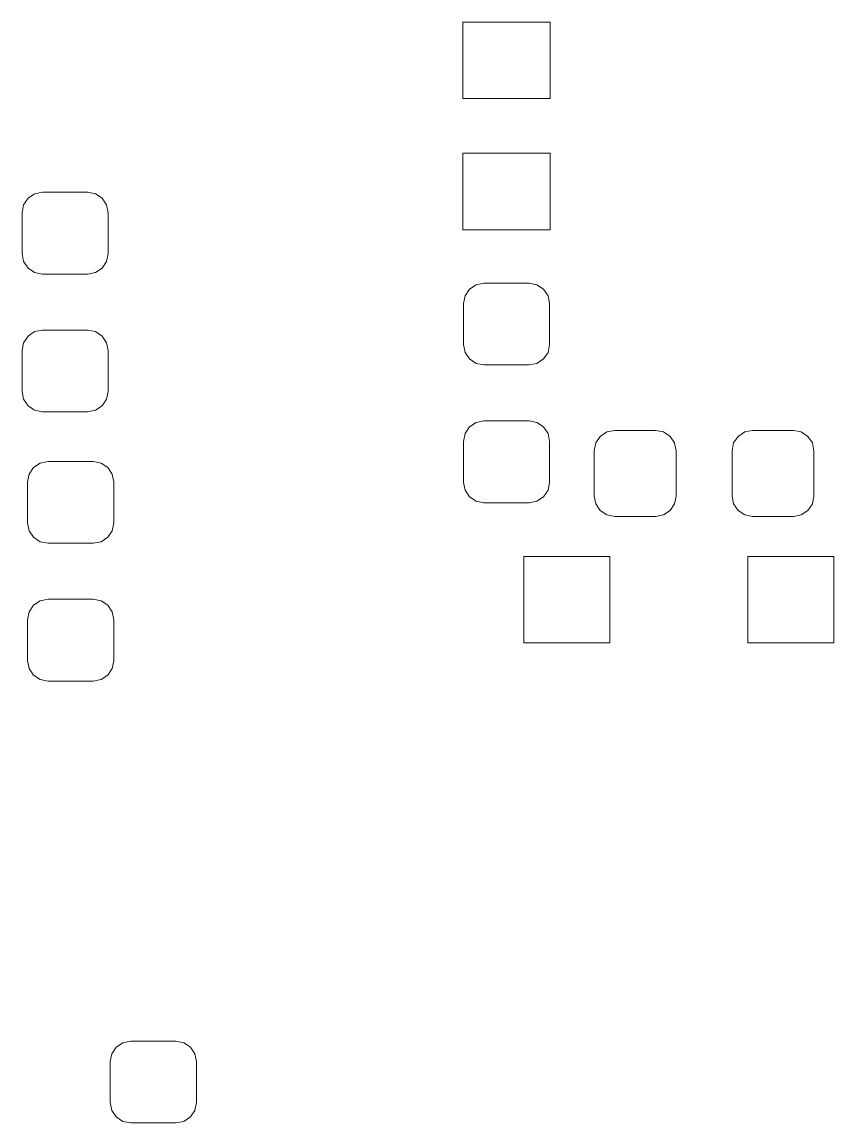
# Model space of a CAD drawing. Header units: millimetres. Extents: x -50 to 46, y -112 to 132.
# Drawn here: x 22.45 to 31.87, y 56.24 to 69.02 of the extents above; entities that cross this region are included whole.
import ezdxf

# ---------------------------------------------------------------- set-up
doc = ezdxf.new("R2010")
doc.units = ezdxf.units.MM
doc.header["$MEASUREMENT"] = 0
doc.layers.add('Layer 1', color=7, linetype='Continuous')

msp = doc.modelspace()

# ---------------------------------------------------------------- linework, layer by layer
at = {"layer": 'Layer 1', "lineweight": 9}
for points, knots in [([(28.5806, 68.1312), (28.5806, 68.1312), (27.5646, 68.1312), (27.5646, 68.1312), (27.5646, 68.1312), (27.5646, 68.1312), (27.5646, 69.0202), (27.5646, 69.0202), (27.5646, 69.0202), (27.5646, 69.0202), (28.5806, 69.0202), (28.5806, 69.0202), (28.5806, 69.0202), (28.5806, 69.0202), (28.5806, 68.1312), (28.5806, 68.1312)], [0, 0, 0, 0, 0.2, 0.2, 0.2, 0.2, 0.4, 0.4, 0.4, 0.4, 0.6, 0.6, 0.6, 0.6, 1, 1, 1, 1]), ([(28.5806, 66.6072), (28.5806, 66.6072), (27.5646, 66.6072), (27.5646, 66.6072), (27.5646, 66.6072), (27.5646, 66.6072), (27.5646, 67.4962), (27.5646, 67.4962), (27.5646, 67.4962), (27.5646, 67.4962), (28.5806, 67.4962), (28.5806, 67.4962), (28.5806, 67.4962), (28.5806, 67.4962), (28.5806, 66.6072), (28.5806, 66.6072)], [0, 0, 0, 0, 0.2, 0.2, 0.2, 0.2, 0.4, 0.4, 0.4, 0.4, 0.6, 0.6, 0.6, 0.6, 1, 1, 1, 1]), ([(23.2112, 67.0441), (23.2112, 67.0441), (23.3021, 67.026), (23.3021, 67.026), (23.3021, 67.026), (23.3021, 67.026), (23.3791, 66.9745), (23.3791, 66.9745), (23.3791, 66.9745), (23.3791, 66.9745), (23.4306, 66.8975), (23.4306, 66.8975), (23.4306, 66.8975), (23.4306, 66.8975), (23.4487, 66.8066), (23.4487, 66.8066), (23.4487, 66.8066), (23.4487, 66.8066), (23.4487, 66.3316), (23.4487, 66.3316), (23.4487, 66.3316), (23.4487, 66.3316), (23.4306, 66.2407), (23.4306, 66.2407), (23.4306, 66.2407), (23.4306, 66.2407), (23.3791, 66.1637), (23.3791, 66.1637), (23.3791, 66.1637), (23.3791, 66.1637), (23.3021, 66.1122), (23.3021, 66.1122), (23.3021, 66.1122), (23.3021, 66.1122), (23.2112, 66.0941), (23.2112, 66.0941), (23.2112, 66.0941), (23.2112, 66.0941), (22.6862, 66.0941), (22.6862, 66.0941), (22.6862, 66.0941), (22.6862, 66.0941), (22.5953, 66.1122), (22.5953, 66.1122), (22.5953, 66.1122), (22.5953, 66.1122), (22.5183, 66.1637), (22.5183, 66.1637), (22.5183, 66.1637), (22.5183, 66.1637), (22.4668, 66.2407), (22.4668, 66.2407), (22.4668, 66.2407), (22.4668, 66.2407), (22.4487, 66.3316), (22.4487, 66.3316), (22.4487, 66.3316), (22.4487, 66.3316), (22.4487, 66.8066), (22.4487, 66.8066), (22.4487, 66.8066), (22.4487, 66.8066), (22.4668, 66.8975), (22.4668, 66.8975), (22.4668, 66.8975), (22.4668, 66.8975), (22.5183, 66.9745), (22.5183, 66.9745), (22.5183, 66.9745), (22.5183, 66.9745), (22.5953, 67.026), (22.5953, 67.026), (22.5953, 67.026), (22.5953, 67.026), (22.6862, 67.0441), (22.6862, 67.0441), (22.6862, 67.0441), (22.6862, 67.0441), (23.2112, 67.0441), (23.2112, 67.0441)], [0, 0, 0, 0, 0.047619, 0.047619, 0.047619, 0.047619, 0.0952381, 0.0952381, 0.0952381, 0.0952381, 0.1428571, 0.1428571, 0.1428571, 0.1428571, 0.1904762, 0.1904762, 0.1904762, 0.1904762, 0.2380952, 0.2380952, 0.2380952, 0.2380952, 0.2857143, 0.2857143, 0.2857143, 0.2857143, 0.3333333, 0.3333333, 0.3333333, 0.3333333, 0.3809524, 0.3809524, 0.3809524, 0.3809524, 0.4285714, 0.4285714, 0.4285714, 0.4285714, 0.4761905, 0.4761905, 0.4761905, 0.4761905, 0.5238095, 0.5238095, 0.5238095, 0.5238095, 0.5714286, 0.5714286, 0.5714286, 0.5714286, 0.6190476, 0.6190476, 0.6190476, 0.6190476, 0.6666667, 0.6666667, 0.6666667, 0.6666667, 0.7142857, 0.7142857, 0.7142857, 0.7142857, 0.7619048, 0.7619048, 0.7619048, 0.7619048, 0.8095238, 0.8095238, 0.8095238, 0.8095238, 0.8571429, 0.8571429, 0.8571429, 0.8571429, 0.9047619, 0.9047619, 0.9047619, 0.9047619, 1, 1, 1, 1]), ([(28.3351, 65.9887), (28.3351, 65.9887), (28.426, 65.9706), (28.426, 65.9706), (28.426, 65.9706), (28.426, 65.9706), (28.503, 65.9191), (28.503, 65.9191), (28.503, 65.9191), (28.503, 65.9191), (28.5545, 65.8421), (28.5545, 65.8421), (28.5545, 65.8421), (28.5545, 65.8421), (28.5726, 65.7512), (28.5726, 65.7512), (28.5726, 65.7512), (28.5726, 65.7512), (28.5726, 65.2762), (28.5726, 65.2762), (28.5726, 65.2762), (28.5726, 65.2762), (28.5545, 65.1853), (28.5545, 65.1853), (28.5545, 65.1853), (28.5545, 65.1853), (28.503, 65.1083), (28.503, 65.1083), (28.503, 65.1083), (28.503, 65.1083), (28.426, 65.0568), (28.426, 65.0568), (28.426, 65.0568), (28.426, 65.0568), (28.3351, 65.0387), (28.3351, 65.0387), (28.3351, 65.0387), (28.3351, 65.0387), (27.8101, 65.0387), (27.8101, 65.0387), (27.8101, 65.0387), (27.8101, 65.0387), (27.7192, 65.0568), (27.7192, 65.0568), (27.7192, 65.0568), (27.7192, 65.0568), (27.6422, 65.1083), (27.6422, 65.1083), (27.6422, 65.1083), (27.6422, 65.1083), (27.5907, 65.1853), (27.5907, 65.1853), (27.5907, 65.1853), (27.5907, 65.1853), (27.5726, 65.2762), (27.5726, 65.2762), (27.5726, 65.2762), (27.5726, 65.2762), (27.5726, 65.7512), (27.5726, 65.7512), (27.5726, 65.7512), (27.5726, 65.7512), (27.5907, 65.8421), (27.5907, 65.8421), (27.5907, 65.8421), (27.5907, 65.8421), (27.6422, 65.9191), (27.6422, 65.9191), (27.6422, 65.9191), (27.6422, 65.9191), (27.7192, 65.9706), (27.7192, 65.9706), (27.7192, 65.9706), (27.7192, 65.9706), (27.8101, 65.9887), (27.8101, 65.9887), (27.8101, 65.9887), (27.8101, 65.9887), (28.3351, 65.9887), (28.3351, 65.9887)], [0, 0, 0, 0, 0.047619, 0.047619, 0.047619, 0.047619, 0.0952381, 0.0952381, 0.0952381, 0.0952381, 0.1428571, 0.1428571, 0.1428571, 0.1428571, 0.1904762, 0.1904762, 0.1904762, 0.1904762, 0.2380952, 0.2380952, 0.2380952, 0.2380952, 0.2857143, 0.2857143, 0.2857143, 0.2857143, 0.3333333, 0.3333333, 0.3333333, 0.3333333, 0.3809524, 0.3809524, 0.3809524, 0.3809524, 0.4285714, 0.4285714, 0.4285714, 0.4285714, 0.4761905, 0.4761905, 0.4761905, 0.4761905, 0.5238095, 0.5238095, 0.5238095, 0.5238095, 0.5714286, 0.5714286, 0.5714286, 0.5714286, 0.6190476, 0.6190476, 0.6190476, 0.6190476, 0.6666667, 0.6666667, 0.6666667, 0.6666667, 0.7142857, 0.7142857, 0.7142857, 0.7142857, 0.7619048, 0.7619048, 0.7619048, 0.7619048, 0.8095238, 0.8095238, 0.8095238, 0.8095238, 0.8571429, 0.8571429, 0.8571429, 0.8571429, 0.9047619, 0.9047619, 0.9047619, 0.9047619, 1, 1, 1, 1]), ([(23.2112, 65.4441), (23.2112, 65.4441), (23.3021, 65.426), (23.3021, 65.426), (23.3021, 65.426), (23.3021, 65.426), (23.3791, 65.3745), (23.3791, 65.3745), (23.3791, 65.3745), (23.3791, 65.3745), (23.4306, 65.2975), (23.4306, 65.2975), (23.4306, 65.2975), (23.4306, 65.2975), (23.4487, 65.2066), (23.4487, 65.2066), (23.4487, 65.2066), (23.4487, 65.2066), (23.4487, 64.7316), (23.4487, 64.7316), (23.4487, 64.7316), (23.4487, 64.7316), (23.4306, 64.6407), (23.4306, 64.6407), (23.4306, 64.6407), (23.4306, 64.6407), (23.3791, 64.5637), (23.3791, 64.5637), (23.3791, 64.5637), (23.3791, 64.5637), (23.3021, 64.5122), (23.3021, 64.5122), (23.3021, 64.5122), (23.3021, 64.5122), (23.2112, 64.4941), (23.2112, 64.4941), (23.2112, 64.4941), (23.2112, 64.4941), (22.6862, 64.4941), (22.6862, 64.4941), (22.6862, 64.4941), (22.6862, 64.4941), (22.5953, 64.5122), (22.5953, 64.5122), (22.5953, 64.5122), (22.5953, 64.5122), (22.5183, 64.5637), (22.5183, 64.5637), (22.5183, 64.5637), (22.5183, 64.5637), (22.4668, 64.6407), (22.4668, 64.6407), (22.4668, 64.6407), (22.4668, 64.6407), (22.4487, 64.7316), (22.4487, 64.7316), (22.4487, 64.7316), (22.4487, 64.7316), (22.4487, 65.2066), (22.4487, 65.2066), (22.4487, 65.2066), (22.4487, 65.2066), (22.4668, 65.2975), (22.4668, 65.2975), (22.4668, 65.2975), (22.4668, 65.2975), (22.5183, 65.3745), (22.5183, 65.3745), (22.5183, 65.3745), (22.5183, 65.3745), (22.5953, 65.426), (22.5953, 65.426), (22.5953, 65.426), (22.5953, 65.426), (22.6862, 65.4441), (22.6862, 65.4441), (22.6862, 65.4441), (22.6862, 65.4441), (23.2112, 65.4441), (23.2112, 65.4441)], [0, 0, 0, 0, 0.047619, 0.047619, 0.047619, 0.047619, 0.0952381, 0.0952381, 0.0952381, 0.0952381, 0.1428571, 0.1428571, 0.1428571, 0.1428571, 0.1904762, 0.1904762, 0.1904762, 0.1904762, 0.2380952, 0.2380952, 0.2380952, 0.2380952, 0.2857143, 0.2857143, 0.2857143, 0.2857143, 0.3333333, 0.3333333, 0.3333333, 0.3333333, 0.3809524, 0.3809524, 0.3809524, 0.3809524, 0.4285714, 0.4285714, 0.4285714, 0.4285714, 0.4761905, 0.4761905, 0.4761905, 0.4761905, 0.5238095, 0.5238095, 0.5238095, 0.5238095, 0.5714286, 0.5714286, 0.5714286, 0.5714286, 0.6190476, 0.6190476, 0.6190476, 0.6190476, 0.6666667, 0.6666667, 0.6666667, 0.6666667, 0.7142857, 0.7142857, 0.7142857, 0.7142857, 0.7619048, 0.7619048, 0.7619048, 0.7619048, 0.8095238, 0.8095238, 0.8095238, 0.8095238, 0.8571429, 0.8571429, 0.8571429, 0.8571429, 0.9047619, 0.9047619, 0.9047619, 0.9047619, 1, 1, 1, 1]), ([(28.3351, 64.3887), (28.3351, 64.3887), (28.426, 64.3706), (28.426, 64.3706), (28.426, 64.3706), (28.426, 64.3706), (28.503, 64.3191), (28.503, 64.3191), (28.503, 64.3191), (28.503, 64.3191), (28.5545, 64.2421), (28.5545, 64.2421), (28.5545, 64.2421), (28.5545, 64.2421), (28.5726, 64.1512), (28.5726, 64.1512), (28.5726, 64.1512), (28.5726, 64.1512), (28.5726, 63.6762), (28.5726, 63.6762), (28.5726, 63.6762), (28.5726, 63.6762), (28.5545, 63.5853), (28.5545, 63.5853), (28.5545, 63.5853), (28.5545, 63.5853), (28.503, 63.5083), (28.503, 63.5083), (28.503, 63.5083), (28.503, 63.5083), (28.426, 63.4568), (28.426, 63.4568), (28.426, 63.4568), (28.426, 63.4568), (28.3351, 63.4387), (28.3351, 63.4387), (28.3351, 63.4387), (28.3351, 63.4387), (27.8101, 63.4387), (27.8101, 63.4387), (27.8101, 63.4387), (27.8101, 63.4387), (27.7192, 63.4568), (27.7192, 63.4568), (27.7192, 63.4568), (27.7192, 63.4568), (27.6422, 63.5083), (27.6422, 63.5083), (27.6422, 63.5083), (27.6422, 63.5083), (27.5907, 63.5853), (27.5907, 63.5853), (27.5907, 63.5853), (27.5907, 63.5853), (27.5726, 63.6762), (27.5726, 63.6762), (27.5726, 63.6762), (27.5726, 63.6762), (27.5726, 64.1512), (27.5726, 64.1512), (27.5726, 64.1512), (27.5726, 64.1512), (27.5907, 64.2421), (27.5907, 64.2421), (27.5907, 64.2421), (27.5907, 64.2421), (27.6422, 64.3191), (27.6422, 64.3191), (27.6422, 64.3191), (27.6422, 64.3191), (27.7192, 64.3706), (27.7192, 64.3706), (27.7192, 64.3706), (27.7192, 64.3706), (27.8101, 64.3887), (27.8101, 64.3887), (27.8101, 64.3887), (27.8101, 64.3887), (28.3351, 64.3887), (28.3351, 64.3887)], [0, 0, 0, 0, 0.047619, 0.047619, 0.047619, 0.047619, 0.0952381, 0.0952381, 0.0952381, 0.0952381, 0.1428571, 0.1428571, 0.1428571, 0.1428571, 0.1904762, 0.1904762, 0.1904762, 0.1904762, 0.2380952, 0.2380952, 0.2380952, 0.2380952, 0.2857143, 0.2857143, 0.2857143, 0.2857143, 0.3333333, 0.3333333, 0.3333333, 0.3333333, 0.3809524, 0.3809524, 0.3809524, 0.3809524, 0.4285714, 0.4285714, 0.4285714, 0.4285714, 0.4761905, 0.4761905, 0.4761905, 0.4761905, 0.5238095, 0.5238095, 0.5238095, 0.5238095, 0.5714286, 0.5714286, 0.5714286, 0.5714286, 0.6190476, 0.6190476, 0.6190476, 0.6190476, 0.6666667, 0.6666667, 0.6666667, 0.6666667, 0.7142857, 0.7142857, 0.7142857, 0.7142857, 0.7619048, 0.7619048, 0.7619048, 0.7619048, 0.8095238, 0.8095238, 0.8095238, 0.8095238, 0.8571429, 0.8571429, 0.8571429, 0.8571429, 0.9047619, 0.9047619, 0.9047619, 0.9047619, 1, 1, 1, 1]), ([(29.091, 64.0423), (29.091, 64.0423), (29.1091, 64.1332), (29.1091, 64.1332), (29.1091, 64.1332), (29.1091, 64.1332), (29.1606, 64.2102), (29.1606, 64.2102), (29.1606, 64.2102), (29.1606, 64.2102), (29.2376, 64.2617), (29.2376, 64.2617), (29.2376, 64.2617), (29.2376, 64.2617), (29.3285, 64.2798), (29.3285, 64.2798), (29.3285, 64.2798), (29.3285, 64.2798), (29.8035, 64.2798), (29.8035, 64.2798), (29.8035, 64.2798), (29.8035, 64.2798), (29.8944, 64.2617), (29.8944, 64.2617), (29.8944, 64.2617), (29.8944, 64.2617), (29.9714, 64.2102), (29.9714, 64.2102), (29.9714, 64.2102), (29.9714, 64.2102), (30.0229, 64.1332), (30.0229, 64.1332), (30.0229, 64.1332), (30.0229, 64.1332), (30.041, 64.0423), (30.041, 64.0423), (30.041, 64.0423), (30.041, 64.0423), (30.041, 63.5173), (30.041, 63.5173), (30.041, 63.5173), (30.041, 63.5173), (30.0229, 63.4264), (30.0229, 63.4264), (30.0229, 63.4264), (30.0229, 63.4264), (29.9714, 63.3494), (29.9714, 63.3494), (29.9714, 63.3494), (29.9714, 63.3494), (29.8944, 63.2979), (29.8944, 63.2979), (29.8944, 63.2979), (29.8944, 63.2979), (29.8035, 63.2798), (29.8035, 63.2798), (29.8035, 63.2798), (29.8035, 63.2798), (29.3285, 63.2798), (29.3285, 63.2798), (29.3285, 63.2798), (29.3285, 63.2798), (29.2376, 63.2979), (29.2376, 63.2979), (29.2376, 63.2979), (29.2376, 63.2979), (29.1606, 63.3494), (29.1606, 63.3494), (29.1606, 63.3494), (29.1606, 63.3494), (29.1091, 63.4264), (29.1091, 63.4264), (29.1091, 63.4264), (29.1091, 63.4264), (29.091, 63.5173), (29.091, 63.5173), (29.091, 63.5173), (29.091, 63.5173), (29.091, 64.0423), (29.091, 64.0423)], [0, 0, 0, 0, 0.047619, 0.047619, 0.047619, 0.047619, 0.0952381, 0.0952381, 0.0952381, 0.0952381, 0.1428571, 0.1428571, 0.1428571, 0.1428571, 0.1904762, 0.1904762, 0.1904762, 0.1904762, 0.2380952, 0.2380952, 0.2380952, 0.2380952, 0.2857143, 0.2857143, 0.2857143, 0.2857143, 0.3333333, 0.3333333, 0.3333333, 0.3333333, 0.3809524, 0.3809524, 0.3809524, 0.3809524, 0.4285714, 0.4285714, 0.4285714, 0.4285714, 0.4761905, 0.4761905, 0.4761905, 0.4761905, 0.5238095, 0.5238095, 0.5238095, 0.5238095, 0.5714286, 0.5714286, 0.5714286, 0.5714286, 0.6190476, 0.6190476, 0.6190476, 0.6190476, 0.6666667, 0.6666667, 0.6666667, 0.6666667, 0.7142857, 0.7142857, 0.7142857, 0.7142857, 0.7619048, 0.7619048, 0.7619048, 0.7619048, 0.8095238, 0.8095238, 0.8095238, 0.8095238, 0.8571429, 0.8571429, 0.8571429, 0.8571429, 0.9047619, 0.9047619, 0.9047619, 0.9047619, 1, 1, 1, 1]), ([(30.691, 64.0423), (30.691, 64.0423), (30.7091, 64.1332), (30.7091, 64.1332), (30.7091, 64.1332), (30.7091, 64.1332), (30.7606, 64.2102), (30.7606, 64.2102), (30.7606, 64.2102), (30.7606, 64.2102), (30.8376, 64.2617), (30.8376, 64.2617), (30.8376, 64.2617), (30.8376, 64.2617), (30.9285, 64.2798), (30.9285, 64.2798), (30.9285, 64.2798), (30.9285, 64.2798), (31.4035, 64.2798), (31.4035, 64.2798), (31.4035, 64.2798), (31.4035, 64.2798), (31.4944, 64.2617), (31.4944, 64.2617), (31.4944, 64.2617), (31.4944, 64.2617), (31.5714, 64.2102), (31.5714, 64.2102), (31.5714, 64.2102), (31.5714, 64.2102), (31.6229, 64.1332), (31.6229, 64.1332), (31.6229, 64.1332), (31.6229, 64.1332), (31.641, 64.0423), (31.641, 64.0423), (31.641, 64.0423), (31.641, 64.0423), (31.641, 63.5173), (31.641, 63.5173), (31.641, 63.5173), (31.641, 63.5173), (31.6229, 63.4264), (31.6229, 63.4264), (31.6229, 63.4264), (31.6229, 63.4264), (31.5714, 63.3494), (31.5714, 63.3494), (31.5714, 63.3494), (31.5714, 63.3494), (31.4944, 63.2979), (31.4944, 63.2979), (31.4944, 63.2979), (31.4944, 63.2979), (31.4035, 63.2798), (31.4035, 63.2798), (31.4035, 63.2798), (31.4035, 63.2798), (30.9285, 63.2798), (30.9285, 63.2798), (30.9285, 63.2798), (30.9285, 63.2798), (30.8376, 63.2979), (30.8376, 63.2979), (30.8376, 63.2979), (30.8376, 63.2979), (30.7606, 63.3494), (30.7606, 63.3494), (30.7606, 63.3494), (30.7606, 63.3494), (30.7091, 63.4264), (30.7091, 63.4264), (30.7091, 63.4264), (30.7091, 63.4264), (30.691, 63.5173), (30.691, 63.5173), (30.691, 63.5173), (30.691, 63.5173), (30.691, 64.0423), (30.691, 64.0423)], [0, 0, 0, 0, 0.047619, 0.047619, 0.047619, 0.047619, 0.0952381, 0.0952381, 0.0952381, 0.0952381, 0.1428571, 0.1428571, 0.1428571, 0.1428571, 0.1904762, 0.1904762, 0.1904762, 0.1904762, 0.2380952, 0.2380952, 0.2380952, 0.2380952, 0.2857143, 0.2857143, 0.2857143, 0.2857143, 0.3333333, 0.3333333, 0.3333333, 0.3333333, 0.3809524, 0.3809524, 0.3809524, 0.3809524, 0.4285714, 0.4285714, 0.4285714, 0.4285714, 0.4761905, 0.4761905, 0.4761905, 0.4761905, 0.5238095, 0.5238095, 0.5238095, 0.5238095, 0.5714286, 0.5714286, 0.5714286, 0.5714286, 0.6190476, 0.6190476, 0.6190476, 0.6190476, 0.6666667, 0.6666667, 0.6666667, 0.6666667, 0.7142857, 0.7142857, 0.7142857, 0.7142857, 0.7619048, 0.7619048, 0.7619048, 0.7619048, 0.8095238, 0.8095238, 0.8095238, 0.8095238, 0.8571429, 0.8571429, 0.8571429, 0.8571429, 0.9047619, 0.9047619, 0.9047619, 0.9047619, 1, 1, 1, 1]), ([(22.7507, 62.9683), (22.7507, 62.9683), (22.6598, 62.9864), (22.6598, 62.9864), (22.6598, 62.9864), (22.6598, 62.9864), (22.5828, 63.0379), (22.5828, 63.0379), (22.5828, 63.0379), (22.5828, 63.0379), (22.5313, 63.1149), (22.5313, 63.1149), (22.5313, 63.1149), (22.5313, 63.1149), (22.5132, 63.2058), (22.5132, 63.2058), (22.5132, 63.2058), (22.5132, 63.2058), (22.5132, 63.6808), (22.5132, 63.6808), (22.5132, 63.6808), (22.5132, 63.6808), (22.5313, 63.7717), (22.5313, 63.7717), (22.5313, 63.7717), (22.5313, 63.7717), (22.5828, 63.8487), (22.5828, 63.8487), (22.5828, 63.8487), (22.5828, 63.8487), (22.6598, 63.9002), (22.6598, 63.9002), (22.6598, 63.9002), (22.6598, 63.9002), (22.7507, 63.9183), (22.7507, 63.9183), (22.7507, 63.9183), (22.7507, 63.9183), (23.2757, 63.9183), (23.2757, 63.9183), (23.2757, 63.9183), (23.2757, 63.9183), (23.3666, 63.9002), (23.3666, 63.9002), (23.3666, 63.9002), (23.3666, 63.9002), (23.4436, 63.8487), (23.4436, 63.8487), (23.4436, 63.8487), (23.4436, 63.8487), (23.4951, 63.7717), (23.4951, 63.7717), (23.4951, 63.7717), (23.4951, 63.7717), (23.5132, 63.6808), (23.5132, 63.6808), (23.5132, 63.6808), (23.5132, 63.6808), (23.5132, 63.2058), (23.5132, 63.2058), (23.5132, 63.2058), (23.5132, 63.2058), (23.4951, 63.1149), (23.4951, 63.1149), (23.4951, 63.1149), (23.4951, 63.1149), (23.4436, 63.0379), (23.4436, 63.0379), (23.4436, 63.0379), (23.4436, 63.0379), (23.3666, 62.9864), (23.3666, 62.9864), (23.3666, 62.9864), (23.3666, 62.9864), (23.2757, 62.9683), (23.2757, 62.9683), (23.2757, 62.9683), (23.2757, 62.9683), (22.7507, 62.9683), (22.7507, 62.9683)], [0, 0, 0, 0, 0.047619, 0.047619, 0.047619, 0.047619, 0.0952381, 0.0952381, 0.0952381, 0.0952381, 0.1428571, 0.1428571, 0.1428571, 0.1428571, 0.1904762, 0.1904762, 0.1904762, 0.1904762, 0.2380952, 0.2380952, 0.2380952, 0.2380952, 0.2857143, 0.2857143, 0.2857143, 0.2857143, 0.3333333, 0.3333333, 0.3333333, 0.3333333, 0.3809524, 0.3809524, 0.3809524, 0.3809524, 0.4285714, 0.4285714, 0.4285714, 0.4285714, 0.4761905, 0.4761905, 0.4761905, 0.4761905, 0.5238095, 0.5238095, 0.5238095, 0.5238095, 0.5714286, 0.5714286, 0.5714286, 0.5714286, 0.6190476, 0.6190476, 0.6190476, 0.6190476, 0.6666667, 0.6666667, 0.6666667, 0.6666667, 0.7142857, 0.7142857, 0.7142857, 0.7142857, 0.7619048, 0.7619048, 0.7619048, 0.7619048, 0.8095238, 0.8095238, 0.8095238, 0.8095238, 0.8571429, 0.8571429, 0.8571429, 0.8571429, 0.9047619, 0.9047619, 0.9047619, 0.9047619, 1, 1, 1, 1]), ([(29.2725, 62.8141), (29.2725, 62.8141), (29.2725, 61.8133), (29.2725, 61.8133), (29.2725, 61.8133), (29.2725, 61.8133), (28.2717, 61.8133), (28.2717, 61.8133), (28.2717, 61.8133), (28.2717, 61.8133), (28.2717, 62.8141), (28.2717, 62.8141), (28.2717, 62.8141), (28.2717, 62.8141), (29.2725, 62.8141), (29.2725, 62.8141)], [0, 0, 0, 0, 0.2, 0.2, 0.2, 0.2, 0.4, 0.4, 0.4, 0.4, 0.6, 0.6, 0.6, 0.6, 1, 1, 1, 1]), ([(31.8735, 62.8141), (31.8735, 62.8141), (31.8735, 61.8133), (31.8735, 61.8133), (31.8735, 61.8133), (31.8735, 61.8133), (30.8727, 61.8133), (30.8727, 61.8133), (30.8727, 61.8133), (30.8727, 61.8133), (30.8727, 62.8141), (30.8727, 62.8141), (30.8727, 62.8141), (30.8727, 62.8141), (31.8735, 62.8141), (31.8735, 62.8141)], [0, 0, 0, 0, 0.2, 0.2, 0.2, 0.2, 0.4, 0.4, 0.4, 0.4, 0.6, 0.6, 0.6, 0.6, 1, 1, 1, 1]), ([(22.7507, 61.3683), (22.7507, 61.3683), (22.6598, 61.3864), (22.6598, 61.3864), (22.6598, 61.3864), (22.6598, 61.3864), (22.5828, 61.4379), (22.5828, 61.4379), (22.5828, 61.4379), (22.5828, 61.4379), (22.5313, 61.5149), (22.5313, 61.5149), (22.5313, 61.5149), (22.5313, 61.5149), (22.5132, 61.6058), (22.5132, 61.6058), (22.5132, 61.6058), (22.5132, 61.6058), (22.5132, 62.0808), (22.5132, 62.0808), (22.5132, 62.0808), (22.5132, 62.0808), (22.5313, 62.1717), (22.5313, 62.1717), (22.5313, 62.1717), (22.5313, 62.1717), (22.5828, 62.2487), (22.5828, 62.2487), (22.5828, 62.2487), (22.5828, 62.2487), (22.6598, 62.3002), (22.6598, 62.3002), (22.6598, 62.3002), (22.6598, 62.3002), (22.7507, 62.3183), (22.7507, 62.3183), (22.7507, 62.3183), (22.7507, 62.3183), (23.2757, 62.3183), (23.2757, 62.3183), (23.2757, 62.3183), (23.2757, 62.3183), (23.3666, 62.3002), (23.3666, 62.3002), (23.3666, 62.3002), (23.3666, 62.3002), (23.4436, 62.2487), (23.4436, 62.2487), (23.4436, 62.2487), (23.4436, 62.2487), (23.4951, 62.1717), (23.4951, 62.1717), (23.4951, 62.1717), (23.4951, 62.1717), (23.5132, 62.0808), (23.5132, 62.0808), (23.5132, 62.0808), (23.5132, 62.0808), (23.5132, 61.6058), (23.5132, 61.6058), (23.5132, 61.6058), (23.5132, 61.6058), (23.4951, 61.5149), (23.4951, 61.5149), (23.4951, 61.5149), (23.4951, 61.5149), (23.4436, 61.4379), (23.4436, 61.4379), (23.4436, 61.4379), (23.4436, 61.4379), (23.3666, 61.3864), (23.3666, 61.3864), (23.3666, 61.3864), (23.3666, 61.3864), (23.2757, 61.3683), (23.2757, 61.3683), (23.2757, 61.3683), (23.2757, 61.3683), (22.7507, 61.3683), (22.7507, 61.3683)], [0, 0, 0, 0, 0.047619, 0.047619, 0.047619, 0.047619, 0.0952381, 0.0952381, 0.0952381, 0.0952381, 0.1428571, 0.1428571, 0.1428571, 0.1428571, 0.1904762, 0.1904762, 0.1904762, 0.1904762, 0.2380952, 0.2380952, 0.2380952, 0.2380952, 0.2857143, 0.2857143, 0.2857143, 0.2857143, 0.3333333, 0.3333333, 0.3333333, 0.3333333, 0.3809524, 0.3809524, 0.3809524, 0.3809524, 0.4285714, 0.4285714, 0.4285714, 0.4285714, 0.4761905, 0.4761905, 0.4761905, 0.4761905, 0.5238095, 0.5238095, 0.5238095, 0.5238095, 0.5714286, 0.5714286, 0.5714286, 0.5714286, 0.6190476, 0.6190476, 0.6190476, 0.6190476, 0.6666667, 0.6666667, 0.6666667, 0.6666667, 0.7142857, 0.7142857, 0.7142857, 0.7142857, 0.7619048, 0.7619048, 0.7619048, 0.7619048, 0.8095238, 0.8095238, 0.8095238, 0.8095238, 0.8571429, 0.8571429, 0.8571429, 0.8571429, 0.9047619, 0.9047619, 0.9047619, 0.9047619, 1, 1, 1, 1]), ([(24.2351, 57.1887), (24.2351, 57.1887), (24.326, 57.1706), (24.326, 57.1706), (24.326, 57.1706), (24.326, 57.1706), (24.403, 57.1191), (24.403, 57.1191), (24.403, 57.1191), (24.403, 57.1191), (24.4545, 57.0421), (24.4545, 57.0421), (24.4545, 57.0421), (24.4545, 57.0421), (24.4726, 56.9512), (24.4726, 56.9512), (24.4726, 56.9512), (24.4726, 56.9512), (24.4726, 56.4762), (24.4726, 56.4762), (24.4726, 56.4762), (24.4726, 56.4762), (24.4545, 56.3853), (24.4545, 56.3853), (24.4545, 56.3853), (24.4545, 56.3853), (24.403, 56.3083), (24.403, 56.3083), (24.403, 56.3083), (24.403, 56.3083), (24.326, 56.2568), (24.326, 56.2568), (24.326, 56.2568), (24.326, 56.2568), (24.2351, 56.2387), (24.2351, 56.2387), (24.2351, 56.2387), (24.2351, 56.2387), (23.7101, 56.2387), (23.7101, 56.2387), (23.7101, 56.2387), (23.7101, 56.2387), (23.6192, 56.2568), (23.6192, 56.2568), (23.6192, 56.2568), (23.6192, 56.2568), (23.5422, 56.3083), (23.5422, 56.3083), (23.5422, 56.3083), (23.5422, 56.3083), (23.4907, 56.3853), (23.4907, 56.3853), (23.4907, 56.3853), (23.4907, 56.3853), (23.4726, 56.4762), (23.4726, 56.4762), (23.4726, 56.4762), (23.4726, 56.4762), (23.4726, 56.9512), (23.4726, 56.9512), (23.4726, 56.9512), (23.4726, 56.9512), (23.4907, 57.0421), (23.4907, 57.0421), (23.4907, 57.0421), (23.4907, 57.0421), (23.5422, 57.1191), (23.5422, 57.1191), (23.5422, 57.1191), (23.5422, 57.1191), (23.6192, 57.1706), (23.6192, 57.1706), (23.6192, 57.1706), (23.6192, 57.1706), (23.7101, 57.1887), (23.7101, 57.1887), (23.7101, 57.1887), (23.7101, 57.1887), (24.2351, 57.1887), (24.2351, 57.1887)], [0, 0, 0, 0, 0.047619, 0.047619, 0.047619, 0.047619, 0.0952381, 0.0952381, 0.0952381, 0.0952381, 0.1428571, 0.1428571, 0.1428571, 0.1428571, 0.1904762, 0.1904762, 0.1904762, 0.1904762, 0.2380952, 0.2380952, 0.2380952, 0.2380952, 0.2857143, 0.2857143, 0.2857143, 0.2857143, 0.3333333, 0.3333333, 0.3333333, 0.3333333, 0.3809524, 0.3809524, 0.3809524, 0.3809524, 0.4285714, 0.4285714, 0.4285714, 0.4285714, 0.4761905, 0.4761905, 0.4761905, 0.4761905, 0.5238095, 0.5238095, 0.5238095, 0.5238095, 0.5714286, 0.5714286, 0.5714286, 0.5714286, 0.6190476, 0.6190476, 0.6190476, 0.6190476, 0.6666667, 0.6666667, 0.6666667, 0.6666667, 0.7142857, 0.7142857, 0.7142857, 0.7142857, 0.7619048, 0.7619048, 0.7619048, 0.7619048, 0.8095238, 0.8095238, 0.8095238, 0.8095238, 0.8571429, 0.8571429, 0.8571429, 0.8571429, 0.9047619, 0.9047619, 0.9047619, 0.9047619, 1, 1, 1, 1])]:
    msp.add_open_spline(points, degree=3, knots=knots, dxfattribs=at)

doc.saveas('drawing.dxf')
